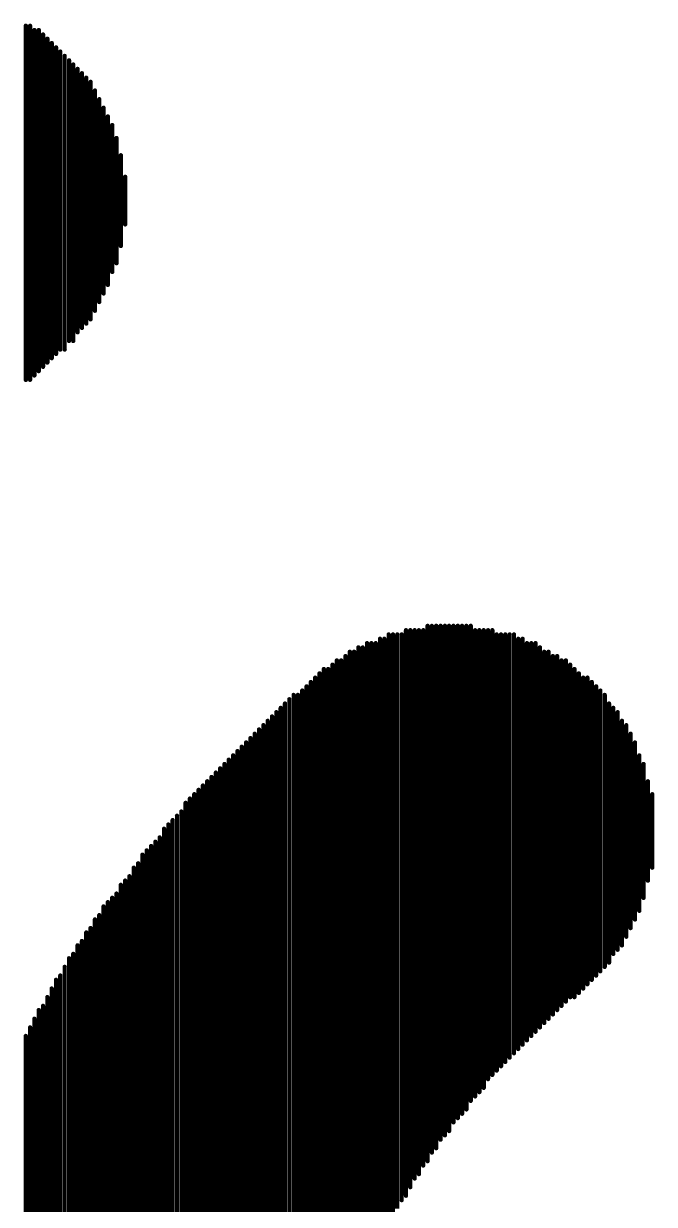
# Model space of a CAD drawing. Header units: inches. Extents: x -21 to 344, y -3 to 240.
# Drawn here: x 3.649 to 4.345, y 34.01 to 35.315 of the extents above; entities that cross this region are included whole.
import ezdxf

# ---------------------------------------------------------------- set-up
doc = ezdxf.new("R2010")
doc.units = ezdxf.units.IN
doc.layers.add('Top Overlay', color=2, linetype='Continuous')

msp = doc.modelspace()

# ---------------------------------------------------------------- linework, layer by layer
at = {"layer": 'Top Overlay'}
for points in [[(3.6513, 34.9211, 0.00477, 0.00477, 0), (3.6513, 35.3122, 0.00477, 0.00477, 0)], [(3.6561, 34.9211, 0.00477, 0.00477, 0), (3.6561, 35.3122, 0.00477, 0.00477, 0)], [(3.6608, 34.9259, 0.00477, 0.00477, 0), (3.6608, 35.3074, 0.00477, 0.00477, 0)], [(3.6656, 34.9307, 0.00477, 0.00477, 0), (3.6656, 35.3074, 0.00477, 0.00477, 0)], [(3.6704, 34.9354, 0.00477, 0.00477, 0), (3.6704, 35.3026, 0.00477, 0.00477, 0)], [(3.6751, 34.9402, 0.00477, 0.00477, 0), (3.6751, 35.2979, 0.00477, 0.00477, 0)], [(3.6799, 34.945, 0.00477, 0.00477, 0), (3.6799, 35.2931, 0.00477, 0.00477, 0)], [(3.6847, 34.9497, 0.00477, 0.00477, 0), (3.6847, 35.2883, 0.00477, 0.00477, 0)], [(3.6894, 34.9545, 0.00477, 0.00477, 0), (3.6894, 35.2836, 0.00477, 0.00477, 0)], [(3.6942, 34.9545, 0.00477, 0.00477, 0), (3.6942, 35.2788, 0.00477, 0.00477, 0)], [(3.699, 34.964, 0.00477, 0.00477, 0), (3.699, 35.274, 0.00477, 0.00477, 0)], [(3.7037, 34.964, 0.00477, 0.00477, 0), (3.7037, 35.2693, 0.00477, 0.00477, 0)], [(3.7085, 34.9736, 0.00477, 0.00477, 0), (3.7085, 35.2645, 0.00477, 0.00477, 0)], [(3.7133, 34.9784, 0.00477, 0.00477, 0), (3.7133, 35.2597, 0.00477, 0.00477, 0)], [(3.718, 34.9831, 0.00477, 0.00477, 0), (3.718, 35.2549, 0.00477, 0.00477, 0)], [(3.7228, 34.9879, 0.00477, 0.00477, 0), (3.7228, 35.2502, 0.00477, 0.00477, 0)], [(3.7276, 34.9974, 0.00477, 0.00477, 0), (3.7276, 35.2406, 0.00477, 0.00477, 0)], [(3.7324, 35.007, 0.00477, 0.00477, 0), (3.7324, 35.2311, 0.00477, 0.00477, 0)], [(3.7371, 35.0165, 0.00477, 0.00477, 0), (3.7371, 35.2216, 0.00477, 0.00477, 0)], [(3.7419, 35.026, 0.00477, 0.00477, 0), (3.7419, 35.212, 0.00477, 0.00477, 0)], [(3.7467, 35.0403, 0.00477, 0.00477, 0), (3.7467, 35.2025, 0.00477, 0.00477, 0)], [(3.7514, 35.0499, 0.00477, 0.00477, 0), (3.7514, 35.1882, 0.00477, 0.00477, 0)], [(3.7562, 35.069, 0.00477, 0.00477, 0), (3.7562, 35.1691, 0.00477, 0.00477, 0)], [(3.761, 35.0928, 0.00477, 0.00477, 0), (3.761, 35.1453, 0.00477, 0.00477, 0)], [(4.0519, 33.9864, 0.00477, 0.00477, 0), (4.0519, 34.6398, 0.00477, 0.00477, 0)], [(4.0566, 33.996, 0.00477, 0.00477, 0), (4.0566, 34.6398, 0.00477, 0.00477, 0)], [(4.0614, 34.0055, 0.00477, 0.00477, 0), (4.0614, 34.6398, 0.00477, 0.00477, 0)], [(4.0662, 34.015, 0.00477, 0.00477, 0), (4.0662, 34.6398, 0.00477, 0.00477, 0)], [(4.0709, 34.0198, 0.00477, 0.00477, 0), (4.0709, 34.6445, 0.00477, 0.00477, 0)], [(4.0757, 34.0293, 0.00477, 0.00477, 0), (4.0757, 34.6445, 0.00477, 0.00477, 0)], [(4.0805, 34.0389, 0.00477, 0.00477, 0), (4.0805, 34.6445, 0.00477, 0.00477, 0)], [(4.0853, 34.0437, 0.00477, 0.00477, 0), (4.0853, 34.6445, 0.00477, 0.00477, 0)], [(4.09, 34.0532, 0.00477, 0.00477, 0), (4.09, 34.6445, 0.00477, 0.00477, 0)], [(4.0948, 34.058, 0.00477, 0.00477, 0), (4.0948, 34.6493, 0.00477, 0.00477, 0)], [(4.0996, 34.0675, 0.00477, 0.00477, 0), (4.0996, 34.6493, 0.00477, 0.00477, 0)], [(4.1043, 34.0723, 0.00477, 0.00477, 0), (4.1043, 34.6493, 0.00477, 0.00477, 0)], [(4.1091, 34.0818, 0.00477, 0.00477, 0), (4.1091, 34.6493, 0.00477, 0.00477, 0)], [(4.1139, 34.0866, 0.00477, 0.00477, 0), (4.1139, 34.6493, 0.00477, 0.00477, 0)], [(4.1186, 34.0913, 0.00477, 0.00477, 0), (4.1186, 34.6493, 0.00477, 0.00477, 0)], [(4.1234, 34.1009, 0.00477, 0.00477, 0), (4.1234, 34.6493, 0.00477, 0.00477, 0)], [(4.1282, 34.1056, 0.00477, 0.00477, 0), (4.1282, 34.6493, 0.00477, 0.00477, 0)], [(4.1329, 34.1104, 0.00477, 0.00477, 0), (4.1329, 34.6493, 0.00477, 0.00477, 0)], [(4.1377, 34.1152, 0.00477, 0.00477, 0), (4.1377, 34.6493, 0.00477, 0.00477, 0)], [(4.1425, 34.1247, 0.00477, 0.00477, 0), (4.1425, 34.6493, 0.00477, 0.00477, 0)], [(4.1472, 34.1295, 0.00477, 0.00477, 0), (4.1472, 34.6445, 0.00477, 0.00477, 0)], [(4.152, 34.1343, 0.00477, 0.00477, 0), (4.152, 34.6445, 0.00477, 0.00477, 0)], [(4.1568, 34.139, 0.00477, 0.00477, 0), (4.1568, 34.6445, 0.00477, 0.00477, 0)], [(4.1616, 34.1486, 0.00477, 0.00477, 0), (4.1616, 34.6445, 0.00477, 0.00477, 0)], [(4.1663, 34.1533, 0.00477, 0.00477, 0), (4.1663, 34.6445, 0.00477, 0.00477, 0)], [(4.1711, 34.1581, 0.00477, 0.00477, 0), (4.1711, 34.6398, 0.00477, 0.00477, 0)], [(4.1759, 34.1629, 0.00477, 0.00477, 0), (4.1759, 34.6398, 0.00477, 0.00477, 0)], [(4.1806, 34.1676, 0.00477, 0.00477, 0), (4.1806, 34.6398, 0.00477, 0.00477, 0)], [(4.1854, 34.1724, 0.00477, 0.00477, 0), (4.1854, 34.6398, 0.00477, 0.00477, 0)], [(4.1902, 34.1772, 0.00477, 0.00477, 0), (4.1902, 34.6398, 0.00477, 0.00477, 0)], [(4.028, 33.9435, 0.00477, 0.00477, 0), (4.028, 34.6302, 0.00477, 0.00477, 0)], [(4.0328, 33.953, 0.00477, 0.00477, 0), (4.0328, 34.6302, 0.00477, 0.00477, 0)], [(4.0376, 33.9626, 0.00477, 0.00477, 0), (4.0376, 34.6302, 0.00477, 0.00477, 0)], [(4.0423, 33.9721, 0.00477, 0.00477, 0), (4.0423, 34.635, 0.00477, 0.00477, 0)], [(4.0471, 33.9817, 0.00477, 0.00477, 0), (4.0471, 34.635, 0.00477, 0.00477, 0)], [(4.1949, 34.1819, 0.00477, 0.00477, 0), (4.1949, 34.635, 0.00477, 0.00477, 0)], [(4.1997, 34.1867, 0.00477, 0.00477, 0), (4.1997, 34.635, 0.00477, 0.00477, 0)], [(4.2045, 34.1915, 0.00477, 0.00477, 0), (4.2045, 34.6302, 0.00477, 0.00477, 0)], [(4.2092, 34.1963, 0.00477, 0.00477, 0), (4.2092, 34.6302, 0.00477, 0.00477, 0)], [(4.214, 34.201, 0.00477, 0.00477, 0), (4.214, 34.6302, 0.00477, 0.00477, 0)], [(4.0042, 33.891, 0.00477, 0.00477, 0), (4.0042, 34.6159, 0.00477, 0.00477, 0)], [(4.009, 33.9006, 0.00477, 0.00477, 0), (4.009, 34.6207, 0.00477, 0.00477, 0)], [(4.0137, 33.9101, 0.00477, 0.00477, 0), (4.0137, 34.6207, 0.00477, 0.00477, 0)], [(4.0185, 33.9244, 0.00477, 0.00477, 0), (4.0185, 34.6255, 0.00477, 0.00477, 0)], [(4.0233, 33.934, 0.00477, 0.00477, 0), (4.0233, 34.6255, 0.00477, 0.00477, 0)], [(4.2188, 34.2058, 0.00477, 0.00477, 0), (4.2188, 34.6255, 0.00477, 0.00477, 0)], [(4.2235, 34.2106, 0.00477, 0.00477, 0), (4.2235, 34.6207, 0.00477, 0.00477, 0)], [(4.2283, 34.2153, 0.00477, 0.00477, 0), (4.2283, 34.6207, 0.00477, 0.00477, 0)], [(4.2331, 34.2201, 0.00477, 0.00477, 0), (4.2331, 34.6159, 0.00477, 0.00477, 0)], [(4.2379, 34.2249, 0.00477, 0.00477, 0), (4.2379, 34.6159, 0.00477, 0.00477, 0)], [(3.9803, 33.8195, 0.00477, 0.00477, 0), (3.9803, 34.6016, 0.00477, 0.00477, 0)], [(3.9851, 33.8386, 0.00477, 0.00477, 0), (3.9851, 34.6016, 0.00477, 0.00477, 0)], [(3.9899, 33.8481, 0.00477, 0.00477, 0), (3.9899, 34.6064, 0.00477, 0.00477, 0)], [(3.9946, 33.8672, 0.00477, 0.00477, 0), (3.9946, 34.6111, 0.00477, 0.00477, 0)], [(3.9994, 33.8767, 0.00477, 0.00477, 0), (3.9994, 34.6111, 0.00477, 0.00477, 0)], [(4.2426, 34.2296, 0.00477, 0.00477, 0), (4.2426, 34.6111, 0.00477, 0.00477, 0)], [(4.2474, 34.2344, 0.00477, 0.00477, 0), (4.2474, 34.6111, 0.00477, 0.00477, 0)], [(4.2522, 34.2392, 0.00477, 0.00477, 0), (4.2522, 34.6064, 0.00477, 0.00477, 0)], [(4.2569, 34.2392, 0.00477, 0.00477, 0), (4.2569, 34.6016, 0.00477, 0.00477, 0)], [(3.9708, 33.7861, 0.00477, 0.00477, 0), (3.9708, 34.5921, 0.00477, 0.00477, 0)], [(3.9756, 33.8052, 0.00477, 0.00477, 0), (3.9756, 34.5968, 0.00477, 0.00477, 0)], [(4.2617, 34.2439, 0.00477, 0.00477, 0), (4.2617, 34.5968, 0.00477, 0.00477, 0)], [(4.2665, 34.2487, 0.00477, 0.00477, 0), (4.2665, 34.5921, 0.00477, 0.00477, 0)], [(4.2712, 34.2535, 0.00477, 0.00477, 0), (4.2712, 34.5921, 0.00477, 0.00477, 0)], [(3.9565, 33.7289, 0.00477, 0.00477, 0), (3.9565, 34.5778, 0.00477, 0.00477, 0)], [(3.9613, 33.748, 0.00477, 0.00477, 0), (3.9613, 34.5825, 0.00477, 0.00477, 0)], [(3.966, 33.7718, 0.00477, 0.00477, 0), (3.966, 34.5873, 0.00477, 0.00477, 0)], [(4.276, 34.2583, 0.00477, 0.00477, 0), (4.276, 34.5873, 0.00477, 0.00477, 0)], [(4.2808, 34.263, 0.00477, 0.00477, 0), (4.2808, 34.5825, 0.00477, 0.00477, 0)], [(4.2855, 34.2678, 0.00477, 0.00477, 0), (4.2855, 34.5778, 0.00477, 0.00477, 0)], [(3.9374, 32.5415, 0.00477, 0.00477, 0), (3.9374, 34.5635, 0.00477, 0.00477, 0)], [(3.9422, 33.624, 0.00477, 0.00477, 0), (3.9422, 34.5682, 0.00477, 0.00477, 0)], [(3.947, 33.6669, 0.00477, 0.00477, 0), (3.947, 34.573, 0.00477, 0.00477, 0)], [(3.9517, 33.7003, 0.00477, 0.00477, 0), (3.9517, 34.573, 0.00477, 0.00477, 0)], [(4.2903, 34.2726, 0.00477, 0.00477, 0), (4.2903, 34.573, 0.00477, 0.00477, 0)], [(4.2951, 34.2773, 0.00477, 0.00477, 0), (4.2951, 34.5635, 0.00477, 0.00477, 0)], [(3.9231, 32.551, 0.00477, 0.00477, 0), (3.9231, 34.5492, 0.00477, 0.00477, 0)], [(3.9279, 32.551, 0.00477, 0.00477, 0), (3.9279, 34.5539, 0.00477, 0.00477, 0)], [(3.9326, 32.5462, 0.00477, 0.00477, 0), (3.9326, 34.5587, 0.00477, 0.00477, 0)], [(4.2998, 34.2869, 0.00477, 0.00477, 0), (4.2998, 34.5587, 0.00477, 0.00477, 0)], [(4.3046, 34.2916, 0.00477, 0.00477, 0), (4.3046, 34.5539, 0.00477, 0.00477, 0)], [(3.9136, 32.5605, 0.00477, 0.00477, 0), (3.9136, 34.5396, 0.00477, 0.00477, 0)], [(3.9183, 32.5558, 0.00477, 0.00477, 0), (3.9183, 34.5444, 0.00477, 0.00477, 0)], [(4.3094, 34.2964, 0.00477, 0.00477, 0), (4.3094, 34.5444, 0.00477, 0.00477, 0)], [(4.3142, 34.3059, 0.00477, 0.00477, 0), (4.3142, 34.5396, 0.00477, 0.00477, 0)], [(3.8993, 32.5748, 0.00477, 0.00477, 0), (3.8993, 34.5253, 0.00477, 0.00477, 0)], [(3.904, 32.5701, 0.00477, 0.00477, 0), (3.904, 34.5301, 0.00477, 0.00477, 0)], [(3.9088, 32.5653, 0.00477, 0.00477, 0), (3.9088, 34.5348, 0.00477, 0.00477, 0)], [(4.3189, 34.3155, 0.00477, 0.00477, 0), (4.3189, 34.5301, 0.00477, 0.00477, 0)], [(3.885, 32.5891, 0.00477, 0.00477, 0), (3.885, 34.511, 0.00477, 0.00477, 0)], [(3.8897, 32.5844, 0.00477, 0.00477, 0), (3.8897, 34.5158, 0.00477, 0.00477, 0)], [(3.8945, 32.5796, 0.00477, 0.00477, 0), (3.8945, 34.5205, 0.00477, 0.00477, 0)], [(4.3237, 34.325, 0.00477, 0.00477, 0), (4.3237, 34.5205, 0.00477, 0.00477, 0)], [(3.8707, 32.6035, 0.00477, 0.00477, 0), (3.8707, 34.4967, 0.00477, 0.00477, 0)], [(3.8754, 32.5987, 0.00477, 0.00477, 0), (3.8754, 34.5015, 0.00477, 0.00477, 0)], [(3.8802, 32.5939, 0.00477, 0.00477, 0), (3.8802, 34.5062, 0.00477, 0.00477, 0)], [(4.3285, 34.3346, 0.00477, 0.00477, 0), (4.3285, 34.5062, 0.00477, 0.00477, 0)], [(4.3332, 34.3489, 0.00477, 0.00477, 0), (4.3332, 34.4967, 0.00477, 0.00477, 0)], [(3.8611, 32.613, 0.00477, 0.00477, 0), (3.8611, 34.4872, 0.00477, 0.00477, 0)], [(3.8659, 32.6082, 0.00477, 0.00477, 0), (3.8659, 34.4919, 0.00477, 0.00477, 0)], [(3.8468, 32.6321, 0.00477, 0.00477, 0), (3.8468, 34.4729, 0.00477, 0.00477, 0)], [(3.8516, 32.6273, 0.00477, 0.00477, 0), (3.8516, 34.4776, 0.00477, 0.00477, 0)], [(3.8563, 32.6178, 0.00477, 0.00477, 0), (3.8563, 34.4824, 0.00477, 0.00477, 0)], [(4.338, 34.3679, 0.00477, 0.00477, 0), (4.338, 34.4776, 0.00477, 0.00477, 0)], [(3.8325, 32.6464, 0.00477, 0.00477, 0), (3.8325, 34.4585, 0.00477, 0.00477, 0)], [(3.8373, 32.6416, 0.00477, 0.00477, 0), (3.8373, 34.4633, 0.00477, 0.00477, 0)], [(3.842, 32.6368, 0.00477, 0.00477, 0), (3.842, 34.4681, 0.00477, 0.00477, 0)], [(4.3428, 34.3822, 0.00477, 0.00477, 0), (4.3428, 34.4633, 0.00477, 0.00477, 0)], [(3.823, 32.6559, 0.00477, 0.00477, 0), (3.823, 34.4442, 0.00477, 0.00477, 0)], [(3.8277, 32.6511, 0.00477, 0.00477, 0), (3.8277, 34.4538, 0.00477, 0.00477, 0)], [(3.8134, 32.6702, 0.00477, 0.00477, 0), (3.8134, 34.4347, 0.00477, 0.00477, 0)], [(3.8182, 32.6654, 0.00477, 0.00477, 0), (3.8182, 34.4395, 0.00477, 0.00477, 0)], [(3.8039, 32.6798, 0.00477, 0.00477, 0), (3.8039, 34.4252, 0.00477, 0.00477, 0)], [(3.8087, 32.675, 0.00477, 0.00477, 0), (3.8087, 34.4299, 0.00477, 0.00477, 0)], [(3.7896, 32.6988, 0.00477, 0.00477, 0), (3.7896, 34.4061, 0.00477, 0.00477, 0)], [(3.7943, 32.6893, 0.00477, 0.00477, 0), (3.7943, 34.4109, 0.00477, 0.00477, 0)], [(3.7991, 32.6845, 0.00477, 0.00477, 0), (3.7991, 34.4156, 0.00477, 0.00477, 0)], [(3.78, 32.7084, 0.00477, 0.00477, 0), (3.78, 34.3966, 0.00477, 0.00477, 0)], [(3.7848, 32.7036, 0.00477, 0.00477, 0), (3.7848, 34.4013, 0.00477, 0.00477, 0)], [(3.7705, 32.7227, 0.00477, 0.00477, 0), (3.7705, 34.3822, 0.00477, 0.00477, 0)], [(3.7753, 32.7179, 0.00477, 0.00477, 0), (3.7753, 34.387, 0.00477, 0.00477, 0)], [(3.761, 32.7322, 0.00477, 0.00477, 0), (3.761, 34.3679, 0.00477, 0.00477, 0)], [(3.7657, 32.7274, 0.00477, 0.00477, 0), (3.7657, 34.3727, 0.00477, 0.00477, 0)], [(3.7514, 32.7465, 0.00477, 0.00477, 0), (3.7514, 34.3536, 0.00477, 0.00477, 0)], [(3.7562, 32.7417, 0.00477, 0.00477, 0), (3.7562, 34.3632, 0.00477, 0.00477, 0)], [(3.7419, 32.7608, 0.00477, 0.00477, 0), (3.7419, 34.3441, 0.00477, 0.00477, 0)], [(3.7467, 32.7561, 0.00477, 0.00477, 0), (3.7467, 34.3489, 0.00477, 0.00477, 0)], [(3.7324, 32.7751, 0.00477, 0.00477, 0), (3.7324, 34.3298, 0.00477, 0.00477, 0)], [(3.7371, 32.7656, 0.00477, 0.00477, 0), (3.7371, 34.3393, 0.00477, 0.00477, 0)], [(3.7228, 32.7894, 0.00477, 0.00477, 0), (3.7228, 34.3155, 0.00477, 0.00477, 0)], [(3.7276, 32.7799, 0.00477, 0.00477, 0), (3.7276, 34.325, 0.00477, 0.00477, 0)], [(3.7133, 32.8037, 0.00477, 0.00477, 0), (3.7133, 34.3012, 0.00477, 0.00477, 0)], [(3.718, 32.7942, 0.00477, 0.00477, 0), (3.718, 34.3107, 0.00477, 0.00477, 0)], [(3.7085, 32.8085, 0.00477, 0.00477, 0), (3.7085, 34.2964, 0.00477, 0.00477, 0)], [(3.699, 32.8228, 0.00477, 0.00477, 0), (3.699, 34.2821, 0.00477, 0.00477, 0)], [(3.7037, 32.818, 0.00477, 0.00477, 0), (3.7037, 34.2869, 0.00477, 0.00477, 0)], [(3.6894, 32.8371, 0.00477, 0.00477, 0), (3.6894, 34.263, 0.00477, 0.00477, 0)], [(3.6942, 32.8324, 0.00477, 0.00477, 0), (3.6942, 34.2726, 0.00477, 0.00477, 0)], [(3.6799, 32.8562, 0.00477, 0.00477, 0), (3.6799, 34.2487, 0.00477, 0.00477, 0)], [(3.6847, 32.8467, 0.00477, 0.00477, 0), (3.6847, 34.2583, 0.00477, 0.00477, 0)], [(3.6751, 32.861, 0.00477, 0.00477, 0), (3.6751, 34.2392, 0.00477, 0.00477, 0)], [(3.6656, 32.88, 0.00477, 0.00477, 0), (3.6656, 34.2249, 0.00477, 0.00477, 0)], [(3.6704, 32.8705, 0.00477, 0.00477, 0), (3.6704, 34.2296, 0.00477, 0.00477, 0)], [(3.6608, 32.8896, 0.00477, 0.00477, 0), (3.6608, 34.2153, 0.00477, 0.00477, 0)], [(3.6513, 32.9087, 0.00477, 0.00477, 0), (3.6513, 34.1963, 0.00477, 0.00477, 0)], [(3.6561, 32.8944, 0.00477, 0.00477, 0), (3.6561, 34.2058, 0.00477, 0.00477, 0)]]:
    msp.add_lwpolyline(points, format="xyseb", dxfattribs=at)
for points in [[(3.6501, 35.3122, 0.00239, 0.00239, 1), (3.6525, 35.3122, 0.00239, 0.00239, 1)], [(3.6549, 35.3122, 0.00239, 0.00239, 1), (3.6572, 35.3122, 0.00239, 0.00239, 1)], [(3.6596, 35.3074, 0.00239, 0.00239, 1), (3.662, 35.3074, 0.00239, 0.00239, 1)], [(3.6644, 35.3074, 0.00239, 0.00239, 1), (3.6668, 35.3074, 0.00239, 0.00239, 1)], [(3.6692, 35.3026, 0.00239, 0.00239, 1), (3.6715, 35.3026, 0.00239, 0.00239, 1)], [(3.6739, 35.2979, 0.00239, 0.00239, 1), (3.6763, 35.2979, 0.00239, 0.00239, 1)], [(3.6787, 35.2931, 0.00239, 0.00239, 1), (3.6811, 35.2931, 0.00239, 0.00239, 1)], [(3.6835, 35.2883, 0.00239, 0.00239, 1), (3.6859, 35.2883, 0.00239, 0.00239, 1)], [(3.6882, 35.2836, 0.00239, 0.00239, 1), (3.6906, 35.2836, 0.00239, 0.00239, 1)], [(3.693, 35.2788, 0.00239, 0.00239, 1), (3.6954, 35.2788, 0.00239, 0.00239, 1)], [(3.6978, 35.274, 0.00239, 0.00239, 1), (3.7002, 35.274, 0.00239, 0.00239, 1)], [(3.7025, 35.2693, 0.00239, 0.00239, 1), (3.7049, 35.2693, 0.00239, 0.00239, 1)], [(3.7073, 35.2645, 0.00239, 0.00239, 1), (3.7097, 35.2645, 0.00239, 0.00239, 1)], [(3.7121, 35.2597, 0.00239, 0.00239, 1), (3.7145, 35.2597, 0.00239, 0.00239, 1)], [(3.7169, 35.2549, 0.00239, 0.00239, 1), (3.7192, 35.2549, 0.00239, 0.00239, 1)], [(3.7216, 35.2502, 0.00239, 0.00239, 1), (3.724, 35.2502, 0.00239, 0.00239, 1)], [(3.7264, 35.2406, 0.00239, 0.00239, 1), (3.7288, 35.2406, 0.00239, 0.00239, 1)], [(3.7312, 35.2311, 0.00239, 0.00239, 1), (3.7335, 35.2311, 0.00239, 0.00239, 1)], [(3.7359, 35.2216, 0.00239, 0.00239, 1), (3.7383, 35.2216, 0.00239, 0.00239, 1)], [(3.7407, 35.212, 0.00239, 0.00239, 1), (3.7431, 35.212, 0.00239, 0.00239, 1)], [(3.7455, 35.2025, 0.00239, 0.00239, 1), (3.7479, 35.2025, 0.00239, 0.00239, 1)], [(3.7502, 35.1882, 0.00239, 0.00239, 1), (3.7526, 35.1882, 0.00239, 0.00239, 1)], [(3.755, 35.1691, 0.00239, 0.00239, 1), (3.7574, 35.1691, 0.00239, 0.00239, 1)], [(3.7598, 35.1453, 0.00239, 0.00239, 1), (3.7622, 35.1453, 0.00239, 0.00239, 1)], [(3.7598, 35.0928, 0.00239, 0.00239, 1), (3.7622, 35.0928, 0.00239, 0.00239, 1)], [(3.755, 35.069, 0.00239, 0.00239, 1), (3.7574, 35.069, 0.00239, 0.00239, 1)], [(3.7502, 35.0499, 0.00239, 0.00239, 1), (3.7526, 35.0499, 0.00239, 0.00239, 1)], [(3.7455, 35.0403, 0.00239, 0.00239, 1), (3.7479, 35.0403, 0.00239, 0.00239, 1)], [(3.7407, 35.026, 0.00239, 0.00239, 1), (3.7431, 35.026, 0.00239, 0.00239, 1)], [(3.7312, 35.007, 0.00239, 0.00239, 1), (3.7335, 35.007, 0.00239, 0.00239, 1)], [(3.7359, 35.0165, 0.00239, 0.00239, 1), (3.7383, 35.0165, 0.00239, 0.00239, 1)], [(3.7264, 34.9974, 0.00239, 0.00239, 1), (3.7288, 34.9974, 0.00239, 0.00239, 1)], [(3.7169, 34.9831, 0.00239, 0.00239, 1), (3.7192, 34.9831, 0.00239, 0.00239, 1)], [(3.7216, 34.9879, 0.00239, 0.00239, 1), (3.724, 34.9879, 0.00239, 0.00239, 1)], [(3.7073, 34.9736, 0.00239, 0.00239, 1), (3.7097, 34.9736, 0.00239, 0.00239, 1)], [(3.7121, 34.9784, 0.00239, 0.00239, 1), (3.7145, 34.9784, 0.00239, 0.00239, 1)], [(3.6882, 34.9545, 0.00239, 0.00239, 1), (3.6906, 34.9545, 0.00239, 0.00239, 1)], [(3.693, 34.9545, 0.00239, 0.00239, 1), (3.6954, 34.9545, 0.00239, 0.00239, 1)], [(3.6978, 34.964, 0.00239, 0.00239, 1), (3.7002, 34.964, 0.00239, 0.00239, 1)], [(3.7025, 34.964, 0.00239, 0.00239, 1), (3.7049, 34.964, 0.00239, 0.00239, 1)], [(3.6739, 34.9402, 0.00239, 0.00239, 1), (3.6763, 34.9402, 0.00239, 0.00239, 1)], [(3.6787, 34.945, 0.00239, 0.00239, 1), (3.6811, 34.945, 0.00239, 0.00239, 1)], [(3.6835, 34.9497, 0.00239, 0.00239, 1), (3.6859, 34.9497, 0.00239, 0.00239, 1)], [(3.6644, 34.9307, 0.00239, 0.00239, 1), (3.6668, 34.9307, 0.00239, 0.00239, 1)], [(3.6692, 34.9354, 0.00239, 0.00239, 1), (3.6715, 34.9354, 0.00239, 0.00239, 1)], [(3.6501, 34.9211, 0.00239, 0.00239, 1), (3.6525, 34.9211, 0.00239, 0.00239, 1)], [(3.6549, 34.9211, 0.00239, 0.00239, 1), (3.6572, 34.9211, 0.00239, 0.00239, 1)], [(3.6596, 34.9259, 0.00239, 0.00239, 1), (3.662, 34.9259, 0.00239, 0.00239, 1)], [(4.0507, 34.6398, 0.00239, 0.00239, 1), (4.0531, 34.6398, 0.00239, 0.00239, 1)], [(4.0554, 34.6398, 0.00239, 0.00239, 1), (4.0578, 34.6398, 0.00239, 0.00239, 1)], [(4.0602, 34.6398, 0.00239, 0.00239, 1), (4.0626, 34.6398, 0.00239, 0.00239, 1)], [(4.065, 34.6398, 0.00239, 0.00239, 1), (4.0674, 34.6398, 0.00239, 0.00239, 1)], [(4.0698, 34.6445, 0.00239, 0.00239, 1), (4.0721, 34.6445, 0.00239, 0.00239, 1)], [(4.0745, 34.6445, 0.00239, 0.00239, 1), (4.0769, 34.6445, 0.00239, 0.00239, 1)], [(4.0793, 34.6445, 0.00239, 0.00239, 1), (4.0817, 34.6445, 0.00239, 0.00239, 1)], [(4.0841, 34.6445, 0.00239, 0.00239, 1), (4.0864, 34.6445, 0.00239, 0.00239, 1)], [(4.0888, 34.6445, 0.00239, 0.00239, 1), (4.0912, 34.6445, 0.00239, 0.00239, 1)], [(4.0936, 34.6493, 0.00239, 0.00239, 1), (4.096, 34.6493, 0.00239, 0.00239, 1)], [(4.0984, 34.6493, 0.00239, 0.00239, 1), (4.1007, 34.6493, 0.00239, 0.00239, 1)], [(4.1031, 34.6493, 0.00239, 0.00239, 1), (4.1055, 34.6493, 0.00239, 0.00239, 1)], [(4.1079, 34.6493, 0.00239, 0.00239, 1), (4.1103, 34.6493, 0.00239, 0.00239, 1)], [(4.1127, 34.6493, 0.00239, 0.00239, 1), (4.1151, 34.6493, 0.00239, 0.00239, 1)], [(4.1174, 34.6493, 0.00239, 0.00239, 1), (4.1198, 34.6493, 0.00239, 0.00239, 1)], [(4.1222, 34.6493, 0.00239, 0.00239, 1), (4.1246, 34.6493, 0.00239, 0.00239, 1)], [(4.127, 34.6493, 0.00239, 0.00239, 1), (4.1294, 34.6493, 0.00239, 0.00239, 1)], [(4.1317, 34.6493, 0.00239, 0.00239, 1), (4.1341, 34.6493, 0.00239, 0.00239, 1)], [(4.1365, 34.6493, 0.00239, 0.00239, 1), (4.1389, 34.6493, 0.00239, 0.00239, 1)], [(4.1413, 34.6493, 0.00239, 0.00239, 1), (4.1437, 34.6493, 0.00239, 0.00239, 1)], [(4.1461, 34.6445, 0.00239, 0.00239, 1), (4.1484, 34.6445, 0.00239, 0.00239, 1)], [(4.1508, 34.6445, 0.00239, 0.00239, 1), (4.1532, 34.6445, 0.00239, 0.00239, 1)], [(4.1556, 34.6445, 0.00239, 0.00239, 1), (4.158, 34.6445, 0.00239, 0.00239, 1)], [(4.1604, 34.6445, 0.00239, 0.00239, 1), (4.1627, 34.6445, 0.00239, 0.00239, 1)], [(4.1651, 34.6445, 0.00239, 0.00239, 1), (4.1675, 34.6445, 0.00239, 0.00239, 1)], [(4.1699, 34.6398, 0.00239, 0.00239, 1), (4.1723, 34.6398, 0.00239, 0.00239, 1)], [(4.1747, 34.6398, 0.00239, 0.00239, 1), (4.1771, 34.6398, 0.00239, 0.00239, 1)], [(4.1794, 34.6398, 0.00239, 0.00239, 1), (4.1818, 34.6398, 0.00239, 0.00239, 1)], [(4.1842, 34.6398, 0.00239, 0.00239, 1), (4.1866, 34.6398, 0.00239, 0.00239, 1)], [(4.189, 34.6398, 0.00239, 0.00239, 1), (4.1914, 34.6398, 0.00239, 0.00239, 1)], [(4.0268, 34.6302, 0.00239, 0.00239, 1), (4.0292, 34.6302, 0.00239, 0.00239, 1)], [(4.0316, 34.6302, 0.00239, 0.00239, 1), (4.034, 34.6302, 0.00239, 0.00239, 1)], [(4.0364, 34.6302, 0.00239, 0.00239, 1), (4.0388, 34.6302, 0.00239, 0.00239, 1)], [(4.0411, 34.635, 0.00239, 0.00239, 1), (4.0435, 34.635, 0.00239, 0.00239, 1)], [(4.0459, 34.635, 0.00239, 0.00239, 1), (4.0483, 34.635, 0.00239, 0.00239, 1)], [(4.1937, 34.635, 0.00239, 0.00239, 1), (4.1961, 34.635, 0.00239, 0.00239, 1)], [(4.1985, 34.635, 0.00239, 0.00239, 1), (4.2009, 34.635, 0.00239, 0.00239, 1)], [(4.2033, 34.6302, 0.00239, 0.00239, 1), (4.2057, 34.6302, 0.00239, 0.00239, 1)], [(4.2081, 34.6302, 0.00239, 0.00239, 1), (4.2104, 34.6302, 0.00239, 0.00239, 1)], [(4.2128, 34.6302, 0.00239, 0.00239, 1), (4.2152, 34.6302, 0.00239, 0.00239, 1)], [(4.003, 34.6159, 0.00239, 0.00239, 1), (4.0054, 34.6159, 0.00239, 0.00239, 1)], [(4.0078, 34.6207, 0.00239, 0.00239, 1), (4.0101, 34.6207, 0.00239, 0.00239, 1)], [(4.0125, 34.6207, 0.00239, 0.00239, 1), (4.0149, 34.6207, 0.00239, 0.00239, 1)], [(4.0173, 34.6255, 0.00239, 0.00239, 1), (4.0197, 34.6255, 0.00239, 0.00239, 1)], [(4.0221, 34.6255, 0.00239, 0.00239, 1), (4.0244, 34.6255, 0.00239, 0.00239, 1)], [(4.2176, 34.6255, 0.00239, 0.00239, 1), (4.22, 34.6255, 0.00239, 0.00239, 1)], [(4.2224, 34.6207, 0.00239, 0.00239, 1), (4.2247, 34.6207, 0.00239, 0.00239, 1)], [(4.2271, 34.6207, 0.00239, 0.00239, 1), (4.2295, 34.6207, 0.00239, 0.00239, 1)], [(4.2319, 34.6159, 0.00239, 0.00239, 1), (4.2343, 34.6159, 0.00239, 0.00239, 1)], [(4.2367, 34.6159, 0.00239, 0.00239, 1), (4.239, 34.6159, 0.00239, 0.00239, 1)], [(3.9791, 34.6016, 0.00239, 0.00239, 1), (3.9815, 34.6016, 0.00239, 0.00239, 1)], [(3.9839, 34.6016, 0.00239, 0.00239, 1), (3.9863, 34.6016, 0.00239, 0.00239, 1)], [(3.9887, 34.6064, 0.00239, 0.00239, 1), (3.9911, 34.6064, 0.00239, 0.00239, 1)], [(3.9935, 34.6111, 0.00239, 0.00239, 1), (3.9958, 34.6111, 0.00239, 0.00239, 1)], [(3.9982, 34.6111, 0.00239, 0.00239, 1), (4.0006, 34.6111, 0.00239, 0.00239, 1)], [(4.2414, 34.6111, 0.00239, 0.00239, 1), (4.2438, 34.6111, 0.00239, 0.00239, 1)], [(4.2462, 34.6111, 0.00239, 0.00239, 1), (4.2486, 34.6111, 0.00239, 0.00239, 1)], [(4.251, 34.6064, 0.00239, 0.00239, 1), (4.2534, 34.6064, 0.00239, 0.00239, 1)], [(4.2557, 34.6016, 0.00239, 0.00239, 1), (4.2581, 34.6016, 0.00239, 0.00239, 1)], [(3.9696, 34.5921, 0.00239, 0.00239, 1), (3.972, 34.5921, 0.00239, 0.00239, 1)], [(3.9744, 34.5968, 0.00239, 0.00239, 1), (3.9768, 34.5968, 0.00239, 0.00239, 1)], [(4.2605, 34.5968, 0.00239, 0.00239, 1), (4.2629, 34.5968, 0.00239, 0.00239, 1)], [(4.2653, 34.5921, 0.00239, 0.00239, 1), (4.2677, 34.5921, 0.00239, 0.00239, 1)], [(4.27, 34.5921, 0.00239, 0.00239, 1), (4.2724, 34.5921, 0.00239, 0.00239, 1)], [(3.9553, 34.5778, 0.00239, 0.00239, 1), (3.9577, 34.5778, 0.00239, 0.00239, 1)], [(3.9601, 34.5825, 0.00239, 0.00239, 1), (3.9625, 34.5825, 0.00239, 0.00239, 1)], [(3.9648, 34.5873, 0.00239, 0.00239, 1), (3.9672, 34.5873, 0.00239, 0.00239, 1)], [(4.2748, 34.5873, 0.00239, 0.00239, 1), (4.2772, 34.5873, 0.00239, 0.00239, 1)], [(4.2796, 34.5825, 0.00239, 0.00239, 1), (4.282, 34.5825, 0.00239, 0.00239, 1)], [(4.2844, 34.5778, 0.00239, 0.00239, 1), (4.2867, 34.5778, 0.00239, 0.00239, 1)], [(3.9362, 34.5635, 0.00239, 0.00239, 1), (3.9386, 34.5635, 0.00239, 0.00239, 1)], [(3.941, 34.5682, 0.00239, 0.00239, 1), (3.9434, 34.5682, 0.00239, 0.00239, 1)], [(3.9458, 34.573, 0.00239, 0.00239, 1), (3.9481, 34.573, 0.00239, 0.00239, 1)], [(3.9505, 34.573, 0.00239, 0.00239, 1), (3.9529, 34.573, 0.00239, 0.00239, 1)], [(4.2891, 34.573, 0.00239, 0.00239, 1), (4.2915, 34.573, 0.00239, 0.00239, 1)], [(4.2939, 34.5635, 0.00239, 0.00239, 1), (4.2963, 34.5635, 0.00239, 0.00239, 1)], [(3.9219, 34.5492, 0.00239, 0.00239, 1), (3.9243, 34.5492, 0.00239, 0.00239, 1)], [(3.9267, 34.5539, 0.00239, 0.00239, 1), (3.9291, 34.5539, 0.00239, 0.00239, 1)], [(3.9315, 34.5587, 0.00239, 0.00239, 1), (3.9338, 34.5587, 0.00239, 0.00239, 1)], [(4.2987, 34.5587, 0.00239, 0.00239, 1), (4.301, 34.5587, 0.00239, 0.00239, 1)], [(4.3034, 34.5539, 0.00239, 0.00239, 1), (4.3058, 34.5539, 0.00239, 0.00239, 1)], [(3.9124, 34.5396, 0.00239, 0.00239, 1), (3.9148, 34.5396, 0.00239, 0.00239, 1)], [(3.9171, 34.5444, 0.00239, 0.00239, 1), (3.9195, 34.5444, 0.00239, 0.00239, 1)], [(4.3082, 34.5444, 0.00239, 0.00239, 1), (4.3106, 34.5444, 0.00239, 0.00239, 1)], [(4.313, 34.5396, 0.00239, 0.00239, 1), (4.3153, 34.5396, 0.00239, 0.00239, 1)], [(3.8981, 34.5253, 0.00239, 0.00239, 1), (3.9005, 34.5253, 0.00239, 0.00239, 1)], [(3.9028, 34.5301, 0.00239, 0.00239, 1), (3.9052, 34.5301, 0.00239, 0.00239, 1)], [(3.9076, 34.5348, 0.00239, 0.00239, 1), (3.91, 34.5348, 0.00239, 0.00239, 1)], [(4.3177, 34.5301, 0.00239, 0.00239, 1), (4.3201, 34.5301, 0.00239, 0.00239, 1)], [(3.8838, 34.511, 0.00239, 0.00239, 1), (3.8861, 34.511, 0.00239, 0.00239, 1)], [(3.8885, 34.5158, 0.00239, 0.00239, 1), (3.8909, 34.5158, 0.00239, 0.00239, 1)], [(3.8933, 34.5205, 0.00239, 0.00239, 1), (3.8957, 34.5205, 0.00239, 0.00239, 1)], [(4.3225, 34.5205, 0.00239, 0.00239, 1), (4.3249, 34.5205, 0.00239, 0.00239, 1)], [(3.8695, 34.4967, 0.00239, 0.00239, 1), (3.8718, 34.4967, 0.00239, 0.00239, 1)], [(3.8742, 34.5015, 0.00239, 0.00239, 1), (3.8766, 34.5015, 0.00239, 0.00239, 1)], [(3.879, 34.5062, 0.00239, 0.00239, 1), (3.8814, 34.5062, 0.00239, 0.00239, 1)], [(4.3273, 34.5062, 0.00239, 0.00239, 1), (4.3297, 34.5062, 0.00239, 0.00239, 1)], [(4.332, 34.4967, 0.00239, 0.00239, 1), (4.3344, 34.4967, 0.00239, 0.00239, 1)], [(3.8599, 34.4872, 0.00239, 0.00239, 1), (3.8623, 34.4872, 0.00239, 0.00239, 1)], [(3.8647, 34.4919, 0.00239, 0.00239, 1), (3.8671, 34.4919, 0.00239, 0.00239, 1)], [(3.8456, 34.4729, 0.00239, 0.00239, 1), (3.848, 34.4729, 0.00239, 0.00239, 1)], [(3.8504, 34.4776, 0.00239, 0.00239, 1), (3.8528, 34.4776, 0.00239, 0.00239, 1)], [(3.8552, 34.4824, 0.00239, 0.00239, 1), (3.8575, 34.4824, 0.00239, 0.00239, 1)], [(4.3368, 34.4776, 0.00239, 0.00239, 1), (4.3392, 34.4776, 0.00239, 0.00239, 1)], [(3.8313, 34.4585, 0.00239, 0.00239, 1), (3.8337, 34.4585, 0.00239, 0.00239, 1)], [(3.8361, 34.4633, 0.00239, 0.00239, 1), (3.8385, 34.4633, 0.00239, 0.00239, 1)], [(3.8408, 34.4681, 0.00239, 0.00239, 1), (3.8432, 34.4681, 0.00239, 0.00239, 1)], [(4.3416, 34.4633, 0.00239, 0.00239, 1), (4.344, 34.4633, 0.00239, 0.00239, 1)], [(3.8218, 34.4442, 0.00239, 0.00239, 1), (3.8242, 34.4442, 0.00239, 0.00239, 1)], [(3.8265, 34.4538, 0.00239, 0.00239, 1), (3.8289, 34.4538, 0.00239, 0.00239, 1)], [(3.8122, 34.4347, 0.00239, 0.00239, 1), (3.8146, 34.4347, 0.00239, 0.00239, 1)], [(3.817, 34.4395, 0.00239, 0.00239, 1), (3.8194, 34.4395, 0.00239, 0.00239, 1)], [(3.8027, 34.4252, 0.00239, 0.00239, 1), (3.8051, 34.4252, 0.00239, 0.00239, 1)], [(3.8075, 34.4299, 0.00239, 0.00239, 1), (3.8098, 34.4299, 0.00239, 0.00239, 1)], [(3.7884, 34.4061, 0.00239, 0.00239, 1), (3.7908, 34.4061, 0.00239, 0.00239, 1)], [(3.7932, 34.4109, 0.00239, 0.00239, 1), (3.7955, 34.4109, 0.00239, 0.00239, 1)], [(3.7979, 34.4156, 0.00239, 0.00239, 1), (3.8003, 34.4156, 0.00239, 0.00239, 1)], [(3.7789, 34.3966, 0.00239, 0.00239, 1), (3.7812, 34.3966, 0.00239, 0.00239, 1)], [(3.7836, 34.4013, 0.00239, 0.00239, 1), (3.786, 34.4013, 0.00239, 0.00239, 1)], [(3.7693, 34.3822, 0.00239, 0.00239, 1), (3.7717, 34.3822, 0.00239, 0.00239, 1)], [(3.7741, 34.387, 0.00239, 0.00239, 1), (3.7765, 34.387, 0.00239, 0.00239, 1)], [(4.3416, 34.3822, 0.00239, 0.00239, 1), (4.344, 34.3822, 0.00239, 0.00239, 1)], [(3.7598, 34.3679, 0.00239, 0.00239, 1), (3.7622, 34.3679, 0.00239, 0.00239, 1)], [(3.7645, 34.3727, 0.00239, 0.00239, 1), (3.7669, 34.3727, 0.00239, 0.00239, 1)], [(4.3368, 34.3679, 0.00239, 0.00239, 1), (4.3392, 34.3679, 0.00239, 0.00239, 1)], [(3.7502, 34.3536, 0.00239, 0.00239, 1), (3.7526, 34.3536, 0.00239, 0.00239, 1)], [(3.755, 34.3632, 0.00239, 0.00239, 1), (3.7574, 34.3632, 0.00239, 0.00239, 1)], [(3.7407, 34.3441, 0.00239, 0.00239, 1), (3.7431, 34.3441, 0.00239, 0.00239, 1)], [(3.7455, 34.3489, 0.00239, 0.00239, 1), (3.7479, 34.3489, 0.00239, 0.00239, 1)], [(4.332, 34.3489, 0.00239, 0.00239, 1), (4.3344, 34.3489, 0.00239, 0.00239, 1)], [(3.7312, 34.3298, 0.00239, 0.00239, 1), (3.7335, 34.3298, 0.00239, 0.00239, 1)], [(3.7359, 34.3393, 0.00239, 0.00239, 1), (3.7383, 34.3393, 0.00239, 0.00239, 1)], [(4.3273, 34.3346, 0.00239, 0.00239, 1), (4.3297, 34.3346, 0.00239, 0.00239, 1)], [(3.7216, 34.3155, 0.00239, 0.00239, 1), (3.724, 34.3155, 0.00239, 0.00239, 1)], [(3.7264, 34.325, 0.00239, 0.00239, 1), (3.7288, 34.325, 0.00239, 0.00239, 1)], [(4.3177, 34.3155, 0.00239, 0.00239, 1), (4.3201, 34.3155, 0.00239, 0.00239, 1)], [(4.3225, 34.325, 0.00239, 0.00239, 1), (4.3249, 34.325, 0.00239, 0.00239, 1)], [(3.7121, 34.3012, 0.00239, 0.00239, 1), (3.7145, 34.3012, 0.00239, 0.00239, 1)], [(3.7169, 34.3107, 0.00239, 0.00239, 1), (3.7192, 34.3107, 0.00239, 0.00239, 1)], [(4.313, 34.3059, 0.00239, 0.00239, 1), (4.3153, 34.3059, 0.00239, 0.00239, 1)], [(3.7073, 34.2964, 0.00239, 0.00239, 1), (3.7097, 34.2964, 0.00239, 0.00239, 1)], [(4.3034, 34.2916, 0.00239, 0.00239, 1), (4.3058, 34.2916, 0.00239, 0.00239, 1)], [(4.3082, 34.2964, 0.00239, 0.00239, 1), (4.3106, 34.2964, 0.00239, 0.00239, 1)], [(3.6978, 34.2821, 0.00239, 0.00239, 1), (3.7002, 34.2821, 0.00239, 0.00239, 1)], [(3.7025, 34.2869, 0.00239, 0.00239, 1), (3.7049, 34.2869, 0.00239, 0.00239, 1)], [(4.2939, 34.2773, 0.00239, 0.00239, 1), (4.2963, 34.2773, 0.00239, 0.00239, 1)], [(4.2987, 34.2869, 0.00239, 0.00239, 1), (4.301, 34.2869, 0.00239, 0.00239, 1)], [(3.6882, 34.263, 0.00239, 0.00239, 1), (3.6906, 34.263, 0.00239, 0.00239, 1)], [(3.693, 34.2726, 0.00239, 0.00239, 1), (3.6954, 34.2726, 0.00239, 0.00239, 1)], [(4.2796, 34.263, 0.00239, 0.00239, 1), (4.282, 34.263, 0.00239, 0.00239, 1)], [(4.2844, 34.2678, 0.00239, 0.00239, 1), (4.2867, 34.2678, 0.00239, 0.00239, 1)], [(4.2891, 34.2726, 0.00239, 0.00239, 1), (4.2915, 34.2726, 0.00239, 0.00239, 1)], [(3.6787, 34.2487, 0.00239, 0.00239, 1), (3.6811, 34.2487, 0.00239, 0.00239, 1)], [(3.6835, 34.2583, 0.00239, 0.00239, 1), (3.6859, 34.2583, 0.00239, 0.00239, 1)], [(4.2653, 34.2487, 0.00239, 0.00239, 1), (4.2677, 34.2487, 0.00239, 0.00239, 1)], [(4.27, 34.2535, 0.00239, 0.00239, 1), (4.2724, 34.2535, 0.00239, 0.00239, 1)], [(4.2748, 34.2583, 0.00239, 0.00239, 1), (4.2772, 34.2583, 0.00239, 0.00239, 1)], [(3.6739, 34.2392, 0.00239, 0.00239, 1), (3.6763, 34.2392, 0.00239, 0.00239, 1)], [(4.251, 34.2392, 0.00239, 0.00239, 1), (4.2534, 34.2392, 0.00239, 0.00239, 1)], [(4.2557, 34.2392, 0.00239, 0.00239, 1), (4.2581, 34.2392, 0.00239, 0.00239, 1)], [(4.2605, 34.2439, 0.00239, 0.00239, 1), (4.2629, 34.2439, 0.00239, 0.00239, 1)], [(3.6644, 34.2249, 0.00239, 0.00239, 1), (3.6668, 34.2249, 0.00239, 0.00239, 1)], [(3.6692, 34.2296, 0.00239, 0.00239, 1), (3.6715, 34.2296, 0.00239, 0.00239, 1)], [(4.2367, 34.2249, 0.00239, 0.00239, 1), (4.239, 34.2249, 0.00239, 0.00239, 1)], [(4.2414, 34.2296, 0.00239, 0.00239, 1), (4.2438, 34.2296, 0.00239, 0.00239, 1)], [(4.2462, 34.2344, 0.00239, 0.00239, 1), (4.2486, 34.2344, 0.00239, 0.00239, 1)], [(3.6596, 34.2153, 0.00239, 0.00239, 1), (3.662, 34.2153, 0.00239, 0.00239, 1)], [(4.2224, 34.2106, 0.00239, 0.00239, 1), (4.2247, 34.2106, 0.00239, 0.00239, 1)], [(4.2271, 34.2153, 0.00239, 0.00239, 1), (4.2295, 34.2153, 0.00239, 0.00239, 1)], [(4.2319, 34.2201, 0.00239, 0.00239, 1), (4.2343, 34.2201, 0.00239, 0.00239, 1)], [(3.6501, 34.1963, 0.00239, 0.00239, 1), (3.6525, 34.1963, 0.00239, 0.00239, 1)], [(3.6549, 34.2058, 0.00239, 0.00239, 1), (3.6572, 34.2058, 0.00239, 0.00239, 1)], [(4.2081, 34.1963, 0.00239, 0.00239, 1), (4.2104, 34.1963, 0.00239, 0.00239, 1)], [(4.2128, 34.201, 0.00239, 0.00239, 1), (4.2152, 34.201, 0.00239, 0.00239, 1)], [(4.2176, 34.2058, 0.00239, 0.00239, 1), (4.22, 34.2058, 0.00239, 0.00239, 1)], [(4.1985, 34.1867, 0.00239, 0.00239, 1), (4.2009, 34.1867, 0.00239, 0.00239, 1)], [(4.2033, 34.1915, 0.00239, 0.00239, 1), (4.2057, 34.1915, 0.00239, 0.00239, 1)], [(4.1842, 34.1724, 0.00239, 0.00239, 1), (4.1866, 34.1724, 0.00239, 0.00239, 1)], [(4.189, 34.1772, 0.00239, 0.00239, 1), (4.1914, 34.1772, 0.00239, 0.00239, 1)], [(4.1937, 34.1819, 0.00239, 0.00239, 1), (4.1961, 34.1819, 0.00239, 0.00239, 1)], [(4.1699, 34.1581, 0.00239, 0.00239, 1), (4.1723, 34.1581, 0.00239, 0.00239, 1)], [(4.1747, 34.1629, 0.00239, 0.00239, 1), (4.1771, 34.1629, 0.00239, 0.00239, 1)], [(4.1794, 34.1676, 0.00239, 0.00239, 1), (4.1818, 34.1676, 0.00239, 0.00239, 1)], [(4.1604, 34.1486, 0.00239, 0.00239, 1), (4.1627, 34.1486, 0.00239, 0.00239, 1)], [(4.1651, 34.1533, 0.00239, 0.00239, 1), (4.1675, 34.1533, 0.00239, 0.00239, 1)], [(4.1508, 34.1343, 0.00239, 0.00239, 1), (4.1532, 34.1343, 0.00239, 0.00239, 1)], [(4.1556, 34.139, 0.00239, 0.00239, 1), (4.158, 34.139, 0.00239, 0.00239, 1)], [(4.1413, 34.1247, 0.00239, 0.00239, 1), (4.1437, 34.1247, 0.00239, 0.00239, 1)], [(4.1461, 34.1295, 0.00239, 0.00239, 1), (4.1484, 34.1295, 0.00239, 0.00239, 1)], [(4.127, 34.1056, 0.00239, 0.00239, 1), (4.1294, 34.1056, 0.00239, 0.00239, 1)], [(4.1317, 34.1104, 0.00239, 0.00239, 1), (4.1341, 34.1104, 0.00239, 0.00239, 1)], [(4.1365, 34.1152, 0.00239, 0.00239, 1), (4.1389, 34.1152, 0.00239, 0.00239, 1)], [(4.1222, 34.1009, 0.00239, 0.00239, 1), (4.1246, 34.1009, 0.00239, 0.00239, 1)], [(4.1079, 34.0818, 0.00239, 0.00239, 1), (4.1103, 34.0818, 0.00239, 0.00239, 1)], [(4.1127, 34.0866, 0.00239, 0.00239, 1), (4.1151, 34.0866, 0.00239, 0.00239, 1)], [(4.1174, 34.0913, 0.00239, 0.00239, 1), (4.1198, 34.0913, 0.00239, 0.00239, 1)], [(4.0984, 34.0675, 0.00239, 0.00239, 1), (4.1007, 34.0675, 0.00239, 0.00239, 1)], [(4.1031, 34.0723, 0.00239, 0.00239, 1), (4.1055, 34.0723, 0.00239, 0.00239, 1)], [(4.0888, 34.0532, 0.00239, 0.00239, 1), (4.0912, 34.0532, 0.00239, 0.00239, 1)], [(4.0936, 34.058, 0.00239, 0.00239, 1), (4.096, 34.058, 0.00239, 0.00239, 1)], [(4.0841, 34.0437, 0.00239, 0.00239, 1), (4.0864, 34.0437, 0.00239, 0.00239, 1)], [(4.0745, 34.0293, 0.00239, 0.00239, 1), (4.0769, 34.0293, 0.00239, 0.00239, 1)], [(4.0793, 34.0389, 0.00239, 0.00239, 1), (4.0817, 34.0389, 0.00239, 0.00239, 1)], [(4.065, 34.015, 0.00239, 0.00239, 1), (4.0674, 34.015, 0.00239, 0.00239, 1)], [(4.0698, 34.0198, 0.00239, 0.00239, 1), (4.0721, 34.0198, 0.00239, 0.00239, 1)]]:
    msp.add_lwpolyline(points, format="xyseb", close=True, dxfattribs=at)

doc.saveas('drawing.dxf')
